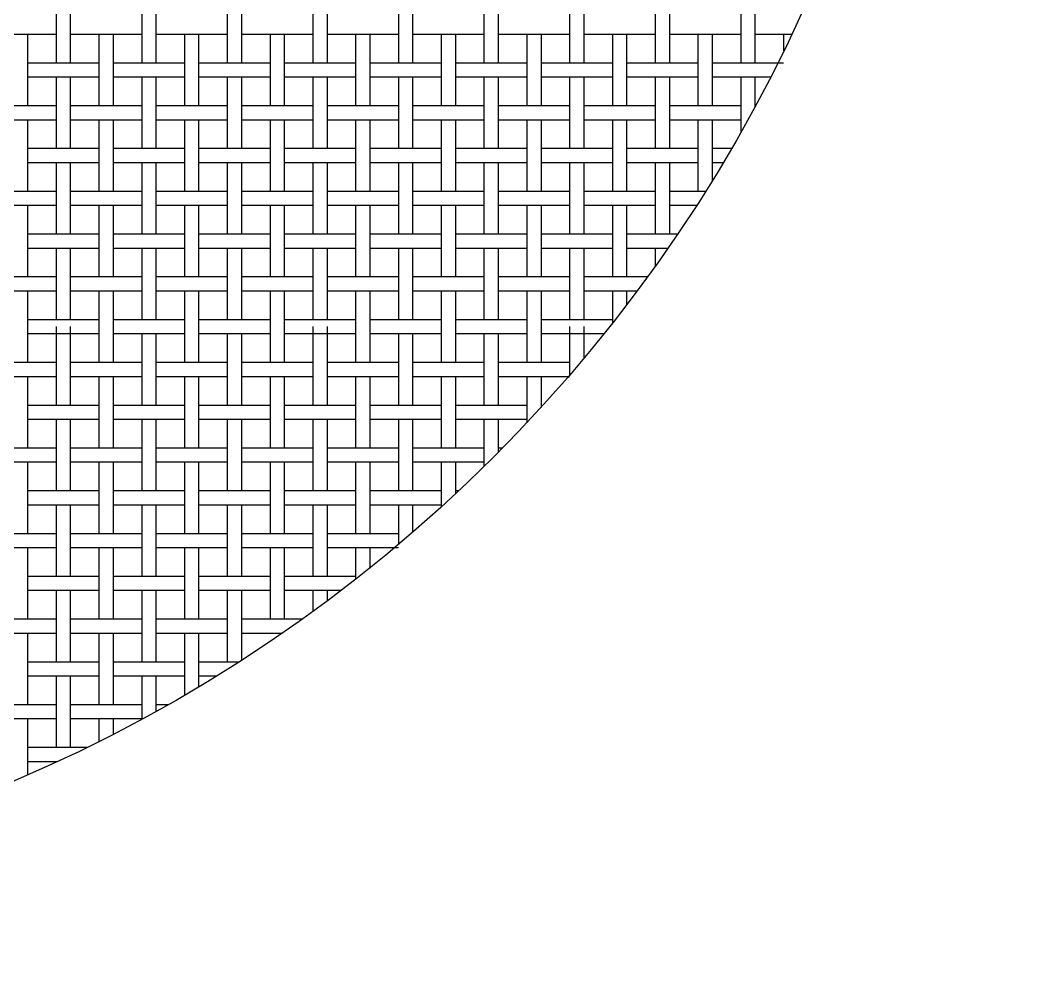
# Model space of a CAD drawing. Extents: x 1 to 102, y 0 to 78.
# Drawn here: x 56.48 to 66.58, y 34.78 to 44.27 of the extents above; entities that cross this region are included whole.
import ezdxf

# ---------------------------------------------------------------- set-up
doc = ezdxf.new("R2010")
doc.units = 0
doc.layers.get('0').update_dxf_attribs({"linetype": 'CONTINUOUS'})

msp = doc.modelspace()

# ---------------------------------------------------------------- linework, layer by layer
at = {"color": 7, "linetype": 'CONTINUOUS'}
for p, q in [((56.838, 44.561), (56.838, 43.855)), ((56.978, 44.561), (56.978, 43.855)), ((57.685, 44.561), (57.685, 43.855)), ((57.825, 44.561), (57.825, 43.855)), ((58.531, 44.561), (58.531, 43.855)), ((58.671, 44.561), (58.671, 43.855)), ((59.378, 44.561), (59.378, 43.855)), ((59.518, 44.561), (59.518, 43.855)), ((60.225, 44.561), (60.225, 43.855)), ((60.365, 44.561), (60.365, 43.855)), ((61.071, 44.561), (61.071, 43.855)), ((61.211, 44.561), (61.211, 43.855)), ((61.918, 44.561), (61.918, 43.855)), ((62.058, 44.561), (62.058, 43.855)), ((62.765, 44.561), (62.765, 43.855)), ((62.905, 44.561), (62.905, 43.855)), ((63.611, 44.561), (63.611, 43.855)), ((63.751, 44.561), (63.751, 43.855)), ((56.131, 44.138), (56.838, 44.138)), ((56.555, 44.138), (56.555, 43.431)), ((56.978, 44.138), (57.685, 44.138)), ((57.261, 44.138), (57.261, 43.431)), ((57.401, 44.138), (57.401, 43.431)), ((57.825, 44.138), (58.531, 44.138)), ((58.108, 44.138), (58.108, 43.431)), ((58.248, 44.138), (58.248, 43.431)), ((58.671, 44.138), (59.378, 44.138)), ((58.955, 44.138), (58.955, 43.431)), ((59.095, 44.138), (59.095, 43.431)), ((59.518, 44.138), (60.225, 44.138)), ((59.801, 44.138), (59.801, 43.431)), ((59.941, 44.138), (59.941, 43.431)), ((60.365, 44.138), (61.071, 44.138)), ((60.648, 44.138), (60.648, 43.431)), ((60.788, 44.138), (60.788, 43.431)), ((61.211, 44.138), (61.918, 44.138)), ((61.495, 44.138), (61.495, 43.431)), ((61.635, 44.138), (61.635, 43.431)), ((62.058, 44.138), (62.765, 44.138)), ((62.341, 44.138), (62.341, 43.431)), ((62.481, 44.138), (62.481, 43.431)), ((62.905, 44.138), (63.611, 44.138)), ((63.188, 44.138), (63.188, 43.431)), ((63.328, 44.138), (63.328, 43.431)), ((63.751, 44.138), (64.115, 44.138)), ((64.035, 44.138), (64.035, 43.972)), ((56.555, 43.855), (57.261, 43.855)), ((57.401, 43.855), (58.108, 43.855)), ((58.248, 43.855), (58.955, 43.855)), ((59.095, 43.855), (59.801, 43.855)), ((59.941, 43.855), (60.648, 43.855)), ((60.788, 43.855), (61.495, 43.855)), ((61.635, 43.855), (62.341, 43.855)), ((62.481, 43.855), (63.188, 43.855)), ((63.328, 43.855), (64.035, 43.855)), ((56.555, 43.715), (57.261, 43.715)), ((56.838, 43.715), (56.838, 43.008)), ((56.978, 43.715), (56.978, 43.008)), ((57.401, 43.715), (58.108, 43.715)), ((57.685, 43.715), (57.685, 43.008)), ((57.825, 43.715), (57.825, 43.008)), ((58.248, 43.715), (58.955, 43.715)), ((58.531, 43.715), (58.531, 43.008)), ((58.671, 43.715), (58.671, 43.008)), ((59.095, 43.715), (59.801, 43.715)), ((59.378, 43.715), (59.378, 43.008)), ((59.518, 43.715), (59.518, 43.008)), ((59.941, 43.715), (60.648, 43.715)), ((60.225, 43.715), (60.225, 43.008)), ((60.365, 43.715), (60.365, 43.008)), ((60.788, 43.715), (61.495, 43.715)), ((61.071, 43.715), (61.071, 43.008)), ((61.211, 43.715), (61.211, 43.008)), ((61.635, 43.715), (62.341, 43.715)), ((61.918, 43.715), (61.918, 43.008)), ((62.058, 43.715), (62.058, 43.008)), ((62.481, 43.715), (63.188, 43.715)), ((62.765, 43.715), (62.765, 43.008)), ((62.905, 43.715), (62.905, 43.008)), ((63.328, 43.715), (63.906, 43.715)), ((63.611, 43.715), (63.611, 43.168)), ((63.751, 43.715), (63.751, 43.421)), ((56.131, 43.431), (56.838, 43.431)), ((56.978, 43.431), (57.685, 43.431)), ((57.825, 43.431), (58.531, 43.431)), ((58.671, 43.431), (59.378, 43.431)), ((59.518, 43.431), (60.225, 43.431)), ((60.365, 43.431), (61.071, 43.431)), ((61.211, 43.431), (61.918, 43.431)), ((62.058, 43.431), (62.765, 43.431)), ((62.905, 43.431), (63.611, 43.431)), ((56.131, 43.291), (56.838, 43.291)), ((56.555, 43.291), (56.555, 42.585)), ((56.978, 43.291), (57.685, 43.291)), ((57.261, 43.291), (57.261, 42.585)), ((57.401, 43.291), (57.401, 42.585)), ((57.825, 43.291), (58.531, 43.291)), ((58.108, 43.291), (58.108, 42.585)), ((58.248, 43.291), (58.248, 42.585)), ((58.671, 43.291), (59.378, 43.291)), ((58.955, 43.291), (58.955, 42.585)), ((59.095, 43.291), (59.095, 42.585)), ((59.518, 43.291), (60.225, 43.291)), ((59.801, 43.291), (59.801, 42.585)), ((59.941, 43.291), (59.941, 42.585)), ((60.365, 43.291), (61.071, 43.291)), ((60.648, 43.291), (60.648, 42.585)), ((60.788, 43.291), (60.788, 42.585)), ((61.211, 43.291), (61.918, 43.291)), ((61.495, 43.291), (61.495, 42.585)), ((61.635, 43.291), (61.635, 42.585)), ((62.058, 43.291), (62.765, 43.291)), ((62.341, 43.291), (62.341, 42.585)), ((62.481, 43.291), (62.481, 42.585)), ((62.905, 43.291), (63.611, 43.291)), ((63.188, 43.291), (63.188, 42.585)), ((63.328, 43.291), (63.328, 42.689)), ((56.555, 43.008), (57.261, 43.008)), ((57.401, 43.008), (58.108, 43.008)), ((58.248, 43.008), (58.955, 43.008)), ((59.095, 43.008), (59.801, 43.008)), ((59.941, 43.008), (60.648, 43.008)), ((60.788, 43.008), (61.495, 43.008)), ((61.635, 43.008), (62.341, 43.008)), ((62.481, 43.008), (63.188, 43.008)), ((63.328, 43.008), (63.519, 43.008)), ((56.555, 42.868), (57.261, 42.868)), ((56.838, 42.868), (56.838, 42.161)), ((56.978, 42.868), (56.978, 42.161)), ((57.401, 42.868), (58.108, 42.868)), ((57.685, 42.868), (57.685, 42.161)), ((57.825, 42.868), (57.825, 42.161)), ((58.248, 42.868), (58.955, 42.868)), ((58.531, 42.868), (58.531, 42.161)), ((58.671, 42.868), (58.671, 42.161)), ((59.095, 42.868), (59.801, 42.868)), ((59.378, 42.868), (59.378, 42.161)), ((59.518, 42.868), (59.518, 42.161)), ((59.941, 42.868), (60.648, 42.868)), ((60.225, 42.868), (60.225, 42.161)), ((60.365, 42.868), (60.365, 42.161)), ((60.788, 42.868), (61.495, 42.868)), ((61.071, 42.868), (61.071, 42.161)), ((61.211, 42.868), (61.211, 42.161)), ((61.635, 42.868), (62.341, 42.868)), ((61.918, 42.868), (61.918, 42.161)), ((62.058, 42.868), (62.058, 42.161)), ((62.481, 42.868), (63.188, 42.868)), ((62.765, 42.868), (62.765, 42.161)), ((62.905, 42.868), (62.905, 42.161)), ((63.328, 42.868), (63.437, 42.868)), ((56.131, 42.585), (56.838, 42.585)), ((56.978, 42.585), (57.685, 42.585)), ((57.825, 42.585), (58.531, 42.585)), ((58.671, 42.585), (59.378, 42.585)), ((59.518, 42.585), (60.225, 42.585)), ((60.365, 42.585), (61.071, 42.585)), ((61.211, 42.585), (61.918, 42.585)), ((62.058, 42.585), (62.765, 42.585)), ((62.905, 42.585), (63.263, 42.585)), ((56.131, 42.445), (56.838, 42.445)), ((56.555, 42.445), (56.555, 41.738)), ((56.978, 42.445), (57.685, 42.445)), ((57.261, 42.445), (57.261, 41.738)), ((57.401, 42.445), (57.401, 41.738)), ((57.825, 42.445), (58.531, 42.445)), ((58.108, 42.445), (58.108, 41.738)), ((58.248, 42.445), (58.248, 41.738)), ((58.671, 42.445), (59.378, 42.445)), ((58.955, 42.445), (58.955, 41.738)), ((59.095, 42.445), (59.095, 41.738)), ((59.518, 42.445), (60.225, 42.445)), ((59.801, 42.445), (59.801, 41.738)), ((59.941, 42.445), (59.941, 41.738)), ((60.365, 42.445), (61.071, 42.445)), ((60.648, 42.445), (60.648, 41.738)), ((60.788, 42.445), (60.788, 41.738)), ((61.211, 42.445), (61.918, 42.445)), ((61.495, 42.445), (61.495, 41.738)), ((61.635, 42.445), (61.635, 41.738)), ((62.058, 42.445), (62.765, 42.445)), ((62.341, 42.445), (62.341, 41.738)), ((62.481, 42.445), (62.481, 41.738)), ((62.905, 42.445), (63.174, 42.445)), ((56.555, 42.161), (57.261, 42.161)), ((57.401, 42.161), (58.108, 42.161)), ((58.248, 42.161), (58.955, 42.161)), ((59.095, 42.161), (59.801, 42.161)), ((59.941, 42.161), (60.648, 42.161)), ((60.788, 42.161), (61.495, 42.161)), ((61.635, 42.161), (62.341, 42.161)), ((62.481, 42.161), (62.988, 42.161)), ((56.555, 42.021), (57.261, 42.021)), ((56.838, 42.021), (56.838, 41.315)), ((56.978, 42.021), (56.978, 41.315)), ((57.401, 42.021), (58.108, 42.021)), ((57.685, 42.021), (57.685, 41.315)), ((57.825, 42.021), (57.825, 41.315)), ((58.248, 42.021), (58.955, 42.021)), ((58.531, 42.021), (58.531, 41.315)), ((58.671, 42.021), (58.671, 41.315)), ((59.095, 42.021), (59.801, 42.021)), ((59.378, 42.021), (59.378, 41.315)), ((59.518, 42.021), (59.518, 41.315)), ((59.941, 42.021), (60.648, 42.021)), ((60.225, 42.021), (60.225, 41.315)), ((60.365, 42.021), (60.365, 41.315)), ((60.788, 42.021), (61.495, 42.021)), ((61.071, 42.021), (61.071, 41.315)), ((61.211, 42.021), (61.211, 41.315)), ((61.635, 42.021), (62.341, 42.021)), ((61.918, 42.021), (61.918, 41.315)), ((62.058, 42.021), (62.058, 41.315)), ((62.481, 42.021), (62.892, 42.021)), ((62.765, 42.021), (62.765, 41.84)), ((56.131, 41.738), (56.838, 41.738)), ((56.978, 41.738), (57.685, 41.738)), ((57.825, 41.738), (58.531, 41.738)), ((58.671, 41.738), (59.378, 41.738)), ((59.518, 41.738), (60.225, 41.738)), ((60.365, 41.738), (61.071, 41.738)), ((61.211, 41.738), (61.918, 41.738)), ((62.058, 41.738), (62.691, 41.738)), ((56.131, 41.598), (56.838, 41.598)), ((56.555, 41.598), (56.555, 40.891)), ((56.978, 41.598), (57.685, 41.598)), ((57.261, 41.598), (57.261, 40.891)), ((57.401, 41.598), (57.401, 40.891)), ((57.825, 41.598), (58.531, 41.598)), ((58.108, 41.598), (58.108, 40.891)), ((58.248, 41.598), (58.248, 40.891)), ((58.671, 41.598), (59.378, 41.598)), ((58.955, 41.598), (58.955, 40.891)), ((59.095, 41.598), (59.095, 40.891)), ((59.518, 41.598), (60.225, 41.598)), ((59.801, 41.598), (59.801, 40.891)), ((59.941, 41.598), (59.941, 40.891)), ((60.365, 41.598), (61.071, 41.598)), ((60.648, 41.598), (60.648, 40.891)), ((60.788, 41.598), (60.788, 40.891)), ((61.211, 41.598), (61.918, 41.598)), ((61.495, 41.598), (61.495, 40.891)), ((61.635, 41.598), (61.635, 40.891)), ((62.058, 41.598), (62.588, 41.598)), ((62.341, 41.598), (62.341, 41.276)), ((62.481, 41.598), (62.481, 41.457)), ((56.555, 41.315), (57.261, 41.315)), ((57.401, 41.315), (58.108, 41.315)), ((58.248, 41.315), (58.955, 41.315)), ((59.095, 41.315), (59.801, 41.315)), ((59.941, 41.315), (60.648, 41.315)), ((60.788, 41.315), (61.495, 41.315)), ((61.635, 41.315), (62.341, 41.315)), ((56.838, 41.245), (56.838, 40.468)), ((56.978, 41.245), (56.978, 40.468)), ((59.378, 41.245), (59.378, 40.468)), ((59.518, 41.245), (59.518, 40.468)), ((61.918, 41.245), (61.918, 40.763)), ((62.058, 41.245), (62.058, 40.927)), ((56.555, 41.175), (57.261, 41.175)), ((57.401, 41.175), (58.108, 41.175)), ((57.685, 41.175), (57.685, 40.468)), ((57.825, 41.175), (57.825, 40.468)), ((58.248, 41.175), (58.955, 41.175)), ((58.531, 41.175), (58.531, 40.468)), ((58.671, 41.175), (58.671, 40.468)), ((59.095, 41.175), (59.801, 41.175)), ((59.941, 41.175), (60.648, 41.175)), ((60.225, 41.175), (60.225, 40.468)), ((60.365, 41.175), (60.365, 40.468)), ((60.788, 41.175), (61.495, 41.175)), ((61.071, 41.175), (61.071, 40.468)), ((61.211, 41.175), (61.211, 40.468)), ((61.635, 41.175), (62.261, 41.175)), ((56.131, 40.891), (56.838, 40.891)), ((56.978, 40.891), (57.685, 40.891)), ((57.825, 40.891), (58.531, 40.891)), ((58.671, 40.891), (59.378, 40.891)), ((59.518, 40.891), (60.225, 40.891)), ((60.365, 40.891), (61.071, 40.891)), ((61.211, 40.891), (61.918, 40.891)), ((56.131, 40.751), (56.838, 40.751)), ((56.555, 40.751), (56.555, 40.045)), ((56.978, 40.751), (57.685, 40.751)), ((57.261, 40.751), (57.261, 40.045)), ((57.401, 40.751), (57.401, 40.045)), ((57.825, 40.751), (58.531, 40.751)), ((58.108, 40.751), (58.108, 40.045)), ((58.248, 40.751), (58.248, 40.045)), ((58.671, 40.751), (59.378, 40.751)), ((58.955, 40.751), (58.955, 40.045)), ((59.095, 40.751), (59.095, 40.045)), ((59.518, 40.751), (60.225, 40.751)), ((59.801, 40.751), (59.801, 40.045)), ((59.941, 40.751), (59.941, 40.045)), ((60.365, 40.751), (61.071, 40.751)), ((60.648, 40.751), (60.648, 40.045)), ((60.788, 40.751), (60.788, 40.045)), ((61.211, 40.751), (61.918, 40.751)), ((61.495, 40.751), (61.495, 40.292)), ((61.635, 40.751), (61.635, 40.443)), ((56.555, 40.468), (57.261, 40.468)), ((57.401, 40.468), (58.108, 40.468)), ((58.248, 40.468), (58.955, 40.468)), ((59.095, 40.468), (59.801, 40.468)), ((59.941, 40.468), (60.648, 40.468)), ((60.788, 40.468), (61.495, 40.468)), ((56.555, 40.328), (57.261, 40.328)), ((56.838, 40.328), (56.838, 39.621)), ((56.978, 40.328), (56.978, 39.621)), ((57.401, 40.328), (58.108, 40.328)), ((57.685, 40.328), (57.685, 39.621)), ((57.825, 40.328), (57.825, 39.621)), ((58.248, 40.328), (58.955, 40.328)), ((58.531, 40.328), (58.531, 39.621)), ((58.671, 40.328), (58.671, 39.621)), ((59.095, 40.328), (59.801, 40.328)), ((59.378, 40.328), (59.378, 39.621)), ((59.518, 40.328), (59.518, 39.621)), ((59.941, 40.328), (60.648, 40.328)), ((60.225, 40.328), (60.225, 39.621)), ((60.365, 40.328), (60.365, 39.621)), ((60.788, 40.328), (61.495, 40.328)), ((61.071, 40.328), (61.071, 39.859)), ((61.211, 40.328), (61.211, 39.998)), ((56.131, 40.045), (56.838, 40.045)), ((56.978, 40.045), (57.685, 40.045)), ((57.825, 40.045), (58.531, 40.045)), ((58.671, 40.045), (59.378, 40.045)), ((59.518, 40.045), (60.225, 40.045)), ((60.365, 40.045), (61.071, 40.045)), ((61.211, 40.045), (61.257, 40.045)), ((56.131, 39.905), (56.838, 39.905)), ((56.555, 39.905), (56.555, 39.198)), ((56.978, 39.905), (57.685, 39.905)), ((57.261, 39.905), (57.261, 39.198)), ((57.401, 39.905), (57.401, 39.198)), ((57.825, 39.905), (58.531, 39.905)), ((58.108, 39.905), (58.108, 39.198)), ((58.248, 39.905), (58.248, 39.198)), ((58.671, 39.905), (59.378, 39.905)), ((58.955, 39.905), (58.955, 39.198)), ((59.095, 39.905), (59.095, 39.198)), ((59.518, 39.905), (60.225, 39.905)), ((59.801, 39.905), (59.801, 39.198)), ((59.941, 39.905), (59.941, 39.198)), ((60.365, 39.905), (61.071, 39.905)), ((60.648, 39.905), (60.648, 39.459)), ((60.788, 39.905), (60.788, 39.588)), ((56.555, 39.621), (57.261, 39.621)), ((57.401, 39.621), (58.108, 39.621)), ((58.248, 39.621), (58.955, 39.621)), ((59.095, 39.621), (59.801, 39.621)), ((59.941, 39.621), (60.648, 39.621)), ((60.788, 39.621), (60.824, 39.621)), ((56.555, 39.481), (57.261, 39.481)), ((56.838, 39.481), (56.838, 38.775)), ((56.978, 39.481), (56.978, 38.775)), ((57.401, 39.481), (58.108, 39.481)), ((57.685, 39.481), (57.685, 38.775)), ((57.825, 39.481), (57.825, 38.775)), ((58.248, 39.481), (58.955, 39.481)), ((58.531, 39.481), (58.531, 38.775)), ((58.671, 39.481), (58.671, 38.775)), ((59.095, 39.481), (59.801, 39.481)), ((59.378, 39.481), (59.378, 38.775)), ((59.518, 39.481), (59.518, 38.775)), ((59.941, 39.481), (60.648, 39.481)), ((60.225, 39.481), (60.225, 39.088)), ((60.365, 39.481), (60.365, 39.208)), ((56.131, 39.198), (56.838, 39.198)), ((56.978, 39.198), (57.685, 39.198)), ((57.825, 39.198), (58.531, 39.198)), ((58.671, 39.198), (59.378, 39.198)), ((59.518, 39.198), (60.225, 39.198)), ((56.131, 39.058), (56.838, 39.058)), ((56.555, 39.058), (56.555, 38.351)), ((56.978, 39.058), (57.685, 39.058)), ((57.261, 39.058), (57.261, 38.351)), ((57.401, 39.058), (57.401, 38.351)), ((57.825, 39.058), (58.531, 39.058)), ((58.108, 39.058), (58.108, 38.351)), ((58.248, 39.058), (58.248, 38.351)), ((58.671, 39.058), (59.378, 39.058)), ((58.955, 39.058), (58.955, 38.351)), ((59.095, 39.058), (59.095, 38.351)), ((59.518, 39.058), (60.225, 39.058)), ((59.801, 39.058), (59.801, 38.744)), ((59.941, 39.058), (59.941, 38.855)), ((56.555, 38.775), (57.261, 38.775)), ((57.401, 38.775), (58.108, 38.775)), ((58.248, 38.775), (58.955, 38.775)), ((59.095, 38.775), (59.801, 38.775)), ((56.555, 38.635), (57.261, 38.635)), ((56.838, 38.635), (56.838, 37.928)), ((56.978, 38.635), (56.978, 37.928)), ((57.401, 38.635), (58.108, 38.635)), ((57.685, 38.635), (57.685, 37.928)), ((57.825, 38.635), (57.825, 37.928)), ((58.248, 38.635), (58.955, 38.635)), ((58.531, 38.635), (58.531, 37.928)), ((58.671, 38.635), (58.671, 37.942)), ((59.095, 38.635), (59.659, 38.635)), ((59.378, 38.635), (59.378, 38.425)), ((59.518, 38.635), (59.518, 38.528)), ((56.131, 38.351), (56.838, 38.351)), ((56.978, 38.351), (57.685, 38.351)), ((57.825, 38.351), (58.531, 38.351)), ((58.671, 38.351), (59.276, 38.351)), ((56.131, 38.211), (56.838, 38.211)), ((56.555, 38.211), (56.555, 37.505)), ((56.978, 38.211), (57.685, 38.211)), ((57.261, 38.211), (57.261, 37.505)), ((57.401, 38.211), (57.401, 37.505)), ((57.825, 38.211), (58.531, 38.211)), ((58.108, 38.211), (58.108, 37.597)), ((58.248, 38.211), (58.248, 37.679)), ((58.671, 38.211), (59.076, 38.211)), ((56.555, 37.928), (57.261, 37.928)), ((57.401, 37.928), (58.108, 37.928)), ((58.248, 37.928), (58.65, 37.928)), ((56.555, 37.788), (57.261, 37.788)), ((56.838, 37.788), (56.838, 37.081)), ((56.978, 37.788), (56.978, 37.081)), ((57.401, 37.788), (58.108, 37.788)), ((57.685, 37.788), (57.685, 37.359)), ((57.825, 37.788), (57.825, 37.436)), ((58.248, 37.788), (58.427, 37.788)), ((56.131, 37.505), (56.838, 37.505)), ((56.978, 37.505), (57.685, 37.505)), ((57.825, 37.505), (57.948, 37.505)), ((56.131, 37.365), (56.838, 37.365)), ((56.555, 37.365), (56.555, 36.809)), ((56.978, 37.365), (57.685, 37.365)), ((57.261, 37.365), (57.261, 37.139)), ((57.401, 37.365), (57.401, 37.21)), ((56.555, 37.081), (57.144, 37.081)), ((56.555, 36.941), (56.85, 36.941))]:
    msp.add_line(p, q, dxfattribs=at)
for radius in [25, 15]:
    msp.add_circle((50.558, 50.558), radius, dxfattribs=at)

doc.saveas('drawing.dxf')
